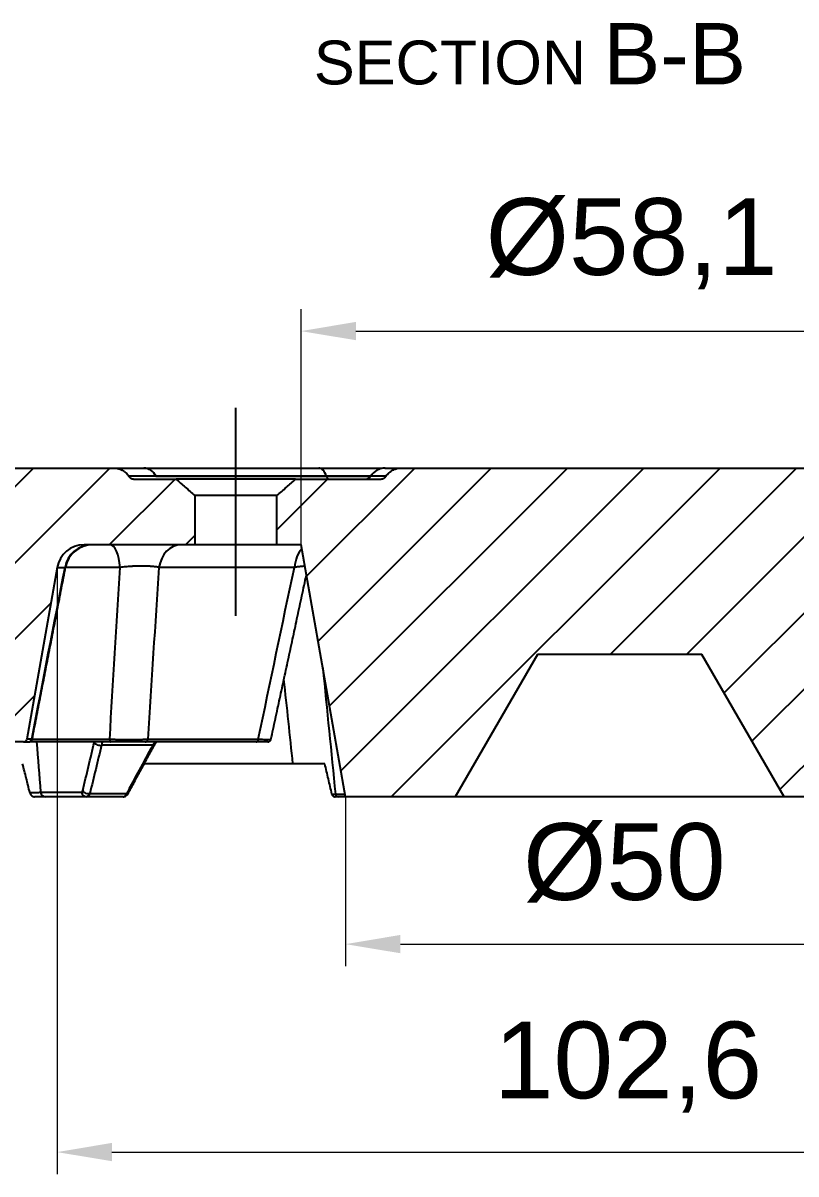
# Model space of a CAD drawing. Header units: millimetres. Extents: x -5 to 579, y 15 to 400.
# Drawn here: x 379.5 to 450, y 295.1 to 400.1 of the extents above; entities that cross this region are included whole.
import ezdxf

# ---------------------------------------------------------------- set-up
doc = ezdxf.new("R2010")
doc.units = ezdxf.units.MM
doc.layers.add('1', color=7, linetype='Continuous', true_color=0xffffff)
doc.styles.add('Arial', font='Arial')
doc.dimstyles.get("Standard").update_dxf_attribs({"dimtxt": 0.18, "dimasz": 0.18, "dimexe": 0.18, "dimexo": 0.0625, "dimgap": 0.09, "dimtad": 0, "dimtih": 1, "dimtoh": 1, "dimdec": 4, "dimzin": 0, "dimdsep": 46, "dimtxsty": 'Standard', "dimcen": 0.09, "dimadec": 0, "dimazin": 0, "dimtfac": 1, "dimtdec": 4, "dimtofl": 0, "dimtmove": 0, "dimatfit": 3, "dimfxl": 1, "dimtolj": 1, "dimtzin": 0, "dimarcsym": 0})

# ---------------------------------------------------------------- blocks, each defined once
blk = doc.blocks.new('_U5')
at = {"layer": '1', "color": 18, "linetype": 'Continuous', "lineweight": 13}
for p, q in [((404.81, 352.52), (404.81, 374.02)), ((462.92, 352.52), (462.92, 374.02)), ((409.81, 372.02), (457.92, 372.02))]:
    blk.add_line(p, q, dxfattribs=at)
at = {"layer": '1', "color": 18}
for points in [[(409.81, 372.86), (409.81, 371.19), (404.81, 372.02)], [(457.92, 371.19), (457.92, 372.86), (462.92, 372.02)]]:
    blk.add_solid(points, dxfattribs=at)
at = {"layer": 'Defpoints', "color": 0}
for p in [(462.92, 372.02), (404.81, 352.52), (462.92, 352.52)]:
    blk.add_point(p, dxfattribs=at)
at = {"layer": '1', "color": 18, "insert": (421.65, 384.15), "char_height": 7, "attachment_point": 1, "style": 'Arial'}
blk.add_mtext('\\A1;%%c58,1', dxfattribs=at)
blk = doc.blocks.new('_U7')
at = {"layer": '1', "color": 18, "linetype": 'Continuous', "lineweight": 13}
for p, q in [((408.87, 329.52), (408.87, 314.07)), ((458.87, 329.52), (458.87, 314.07)), ((413.87, 316.07), (453.87, 316.07))]:
    blk.add_line(p, q, dxfattribs=at)
at = {"layer": '1', "color": 18}
for points in [[(413.87, 316.91), (413.87, 315.24), (408.87, 316.07)], [(453.87, 315.24), (453.87, 316.91), (458.87, 316.07)]]:
    blk.add_solid(points, dxfattribs=at)
at = {"layer": 'Defpoints', "color": 0}
for p in [(408.87, 329.52), (458.87, 329.52), (458.87, 316.07)]:
    blk.add_point(p, dxfattribs=at)
at = {"layer": '1', "color": 18, "insert": (425.06, 327.11), "char_height": 7, "attachment_point": 1, "style": 'Arial'}
blk.add_mtext('\\A1;%%c50', dxfattribs=at)
blk = doc.blocks.new('_U12')
at = {"layer": '1', "color": 18, "linetype": 'Continuous', "lineweight": 13}
for p, q in [((382.56, 350.46), (382.56, 295.09)), ((485.17, 350.46), (485.17, 295.09)), ((387.56, 297.09), (480.17, 297.09))]:
    blk.add_line(p, q, dxfattribs=at)
at = {"layer": '1', "color": 18}
for points in [[(387.56, 297.93), (387.56, 296.26), (382.56, 297.09)], [(480.17, 296.26), (480.17, 297.93), (485.17, 297.09)]]:
    blk.add_solid(points, dxfattribs=at)
at = {"layer": 'Defpoints', "color": 0}
for p in [(382.56, 350.46), (485.17, 350.46), (485.17, 297.09)]:
    blk.add_point(p, dxfattribs=at)
at = {"layer": '1', "color": 18, "insert": (422.4, 309), "char_height": 7, "attachment_point": 1, "style": 'Arial'}
blk.add_mtext('\\A1;102,6', dxfattribs=at)

msp = doc.modelspace()

# ---------------------------------------------------------------- hatches: boundary and pattern name
at = {"layer": '1'}
h = msp.add_hatch(dxfattribs=at)
h.set_pattern_fill('ANSI31', color=256, scale=1.55, style=0)
edge = h.paths.add_edge_path(flags=0)
edge.add_line((534.34, 332.52), (531.17, 350.46))
edge.add_arc((528.71, 350.02), 2.5, 10, 90)
edge.add_line((528.71, 352.52), (500.02, 352.52))
edge.add_arc((500.02, 350.02), 2.5, 90, 170)
edge.add_line((497.56, 350.46), (494.82, 334.94))
edge.add_arc((494.33, 335.02), 0.5, 270, 350, ccw=False)
edge.add_line((494.33, 334.52), (488.24, 334.52))
edge.add_arc((488.24, 334.82), 0.3, 190, 270, ccw=False)
edge.add_line((487.94, 334.77), (485.17, 350.46))
edge.add_arc((482.71, 350.02), 2.5, 10, 90)
edge.add_line((482.71, 352.52), (472.61, 352.52))
edge.add_line((472.61, 352.52), (472.61, 357.02))
edge.add_spline(control_points=[(472.61, 357.02), (472.75, 357.15), (472.9, 357.27), (473.19, 357.51), (473.33, 357.64), (473.76, 358.02), (474.04, 358.27), (474.32, 358.52)], knot_values=[0, 0, 0, 0, 0.25, 0.25, 0.5, 0.5, 1, 1, 1, 1], degree=3, periodic=0)
edge.add_line((474.32, 358.52), (478.17, 358.52))
edge.add_spline(control_points=[(478.17, 358.52), (478.21, 358.52), (478.26, 358.53), (478.31, 358.54), (478.33, 358.55), (478.35, 358.55), (478.36, 358.56), (478.39, 358.57), (478.43, 358.59), (478.47, 358.61), (478.51, 358.64), (478.53, 358.65), (478.58, 358.7), (478.61, 358.73), (478.63, 358.77)], knot_values=[0, 0, 0, 0, 0.25, 0.25, 0.3125, 0.3125, 0.375, 0.375, 0.5, 0.625, 0.625, 0.75, 0.75, 1, 1, 1, 1], degree=3, periodic=0)
edge.add_spline(control_points=[(478.63, 358.77), (478.67, 358.83), (478.71, 358.89), (478.79, 358.99), (478.84, 359.04), (478.91, 359.11), (478.94, 359.14), (478.99, 359.18), (479.02, 359.2), (479.1, 359.26), (479.22, 359.33), (479.34, 359.39), (479.44, 359.43), (479.47, 359.44), (479.54, 359.46), (479.57, 359.47), (479.67, 359.49), (479.74, 359.5), (479.87, 359.52), (479.94, 359.52), (480.01, 359.52)], knot_values=[0, 0, 0, 0, 0.125, 0.125, 0.25, 0.25, 0.3125, 0.3125, 0.375, 0.375, 0.5, 0.625, 0.625, 0.6875, 0.6875, 0.75, 0.75, 0.875, 0.875, 1, 1, 1, 1], degree=3, periodic=0)
edge.add_line((480.01, 359.52), (513, 359.52))
edge.add_arc((513, 358.02), 1.5, 30, 90, ccw=False)
edge.add_arc((514.73, 359.02), 0.5, 210, 270)
edge.add_line((514.73, 358.52), (528, 358.52))
edge.add_arc((528, 359.02), 0.5, 270, 330)
edge.add_arc((529.73, 358.02), 1.5, 90, 150, ccw=False)
edge.add_line((529.73, 359.52), (546.37, 359.52))
edge.add_line((546.37, 359.52), (546.37, 353.08))
edge.add_line((546.37, 353.08), (543.88, 332.52))
edge.add_line((543.88, 332.52), (534.34, 332.52))
edge = h.paths.add_edge_path(flags=0)
edge.add_arc((339.73, 359.02), 0.5, 210, 270)
edge.add_line((339.73, 358.52), (353, 358.52))
edge.add_arc((353, 359.02), 0.5, 270, 330)
edge.add_arc((354.73, 358.02), 1.5, 90, 150, ccw=False)
edge.add_line((354.73, 359.52), (387.72, 359.52))
edge.add_spline(control_points=[(387.72, 359.52), (387.79, 359.52), (387.86, 359.52), (387.99, 359.5), (388.06, 359.49), (388.16, 359.47), (388.21, 359.45), (388.26, 359.44), (388.29, 359.43), (388.31, 359.42), (388.39, 359.39), (388.51, 359.33), (388.63, 359.26), (388.7, 359.21), (388.71, 359.2), (388.74, 359.18), (388.75, 359.17), (388.79, 359.14), (388.82, 359.11), (388.89, 359.04), (388.94, 358.99), (389.03, 358.89), (389.07, 358.83), (389.1, 358.77)], knot_values=[0, 0, 0, 0, 0.125, 0.125, 0.25, 0.25, 0.3125, 0.34375, 0.34375, 0.375, 0.375, 0.5, 0.625, 0.625, 0.65625, 0.65625, 0.6875, 0.6875, 0.75, 0.75, 0.875, 0.875, 1, 1, 1, 1], degree=3, periodic=0)
edge.add_spline(control_points=[(389.1, 358.77), (389.13, 358.73), (389.16, 358.7), (389.21, 358.65), (389.22, 358.64), (389.26, 358.61), (389.3, 358.59), (389.34, 358.57), (389.38, 358.55), (389.41, 358.55), (389.47, 358.53), (389.52, 358.52), (389.56, 358.52)], knot_values=[0, 0, 0, 0, 0.25, 0.25, 0.375, 0.375, 0.5, 0.625, 0.625, 0.75, 0.75, 1, 1, 1, 1], degree=3, periodic=0)
edge.add_line((389.56, 358.52), (393.41, 358.52))
edge.add_spline(control_points=[(393.41, 358.52), (393.69, 358.27), (393.97, 358.02), (394.4, 357.64), (394.55, 357.52), (394.83, 357.27), (394.98, 357.15), (395.12, 357.02)], knot_values=[0, 0, 0, 0, 0.5, 0.5, 0.75, 0.75, 1, 1, 1, 1], degree=3, periodic=0)
edge.add_line((395.12, 357.02), (395.12, 352.52))
edge.add_line((395.12, 352.52), (385.02, 352.52))
edge.add_arc((385.02, 350.02), 2.5, 90, 170)
edge.add_line((382.56, 350.46), (379.79, 334.77))
edge.add_arc((379.5, 334.82), 0.3, 270, 350, ccw=False)
edge.add_line((379.5, 334.52), (373.4, 334.52))
edge.add_arc((373.4, 335.02), 0.5, 190, 270, ccw=False)
edge.add_line((372.91, 334.94), (370.17, 350.46))
edge.add_arc((367.71, 350.02), 2.5, 10, 90)
edge.add_line((367.71, 352.52), (339.02, 352.52))
edge.add_arc((339.02, 350.02), 2.5, 90, 170)
edge.add_line((336.56, 350.46), (333.4, 332.52))
edge.add_line((333.4, 332.52), (323.85, 332.52))
edge.add_line((323.85, 332.52), (321.37, 353.08))
edge.add_line((321.37, 353.08), (321.37, 359.52))
edge.add_line((321.37, 359.52), (338, 359.52))
edge.add_arc((338, 358.02), 1.5, 30, 90, ccw=False)
edge = h.paths.add_edge_path(flags=0)
edge.add_line((404.32, 358.52), (412.1, 358.52))
edge.add_spline(control_points=[(412.1, 358.52), (412.15, 358.52), (412.19, 358.53), (412.25, 358.54), (412.26, 358.55), (412.28, 358.55), (412.29, 358.56), (412.33, 358.57), (412.37, 358.59), (412.41, 358.61), (412.44, 358.64), (412.46, 358.65), (412.51, 358.7), (412.54, 358.73), (412.56, 358.77)], knot_values=[0, 0, 0, 0, 0.25, 0.25, 0.3125, 0.3125, 0.375, 0.375, 0.5, 0.625, 0.625, 0.75, 0.75, 1, 1, 1, 1], degree=3, periodic=0)
edge.add_spline(control_points=[(412.56, 358.77), (412.6, 358.83), (412.64, 358.89), (412.73, 358.99), (412.77, 359.04), (412.84, 359.1), (412.85, 359.11), (412.88, 359.14), (412.89, 359.15), (412.93, 359.18), (412.96, 359.2), (413.04, 359.26), (413.1, 359.3), (413.22, 359.36), (413.28, 359.39), (413.38, 359.43), (413.41, 359.44), (413.48, 359.46), (413.51, 359.47), (413.61, 359.49), (413.75, 359.52), (413.88, 359.52), (413.95, 359.52)], knot_values=[0, 0, 0, 0, 0.125, 0.125, 0.25, 0.25, 0.28125, 0.28125, 0.3125, 0.3125, 0.375, 0.375, 0.5, 0.5, 0.625, 0.625, 0.6875, 0.6875, 0.75, 0.75, 0.875, 1, 1, 1, 1], degree=3, periodic=0)
edge.add_line((413.95, 359.52), (453.78, 359.52))
edge.add_spline(control_points=[(453.78, 359.52), (453.85, 359.52), (453.99, 359.52), (454.12, 359.49), (454.22, 359.47), (454.27, 359.45), (454.32, 359.44), (454.35, 359.43), (454.37, 359.42), (454.45, 359.39), (454.57, 359.33), (454.69, 359.26), (454.77, 359.2), (454.8, 359.18), (454.86, 359.14), (454.88, 359.11), (454.96, 359.04), (455, 358.99), (455.09, 358.89), (455.13, 358.83), (455.17, 358.77)], knot_values=[0, 0, 0, 0, 0.125, 0.25, 0.25, 0.3125, 0.34375, 0.34375, 0.375, 0.375, 0.5, 0.625, 0.625, 0.6875, 0.6875, 0.75, 0.75, 0.875, 0.875, 1, 1, 1, 1], degree=3, periodic=0)
edge.add_spline(control_points=[(455.17, 358.77), (455.19, 358.73), (455.22, 358.7), (455.27, 358.65), (455.29, 358.64), (455.33, 358.61), (455.37, 358.59), (455.41, 358.57), (455.44, 358.56), (455.45, 358.55), (455.47, 358.55), (455.48, 358.54), (455.54, 358.53), (455.58, 358.52), (455.63, 358.52)], knot_values=[0, 0, 0, 0, 0.25, 0.25, 0.375, 0.375, 0.5, 0.625, 0.625, 0.6875, 0.6875, 0.75, 0.75, 1, 1, 1, 1], degree=3, periodic=0)
edge.add_line((455.63, 358.52), (463.41, 358.52))
edge.add_spline(control_points=[(463.41, 358.52), (463.69, 358.27), (463.97, 358.02), (464.4, 357.64), (464.55, 357.52), (464.83, 357.27), (464.98, 357.15), (465.12, 357.02)], knot_values=[0, 0, 0, 0, 0.5, 0.5, 0.75, 0.75, 1, 1, 1, 1], degree=3, periodic=0)
edge.add_line((465.12, 357.02), (465.12, 352.52))
edge.add_line((465.12, 352.52), (462.92, 352.52))
edge.add_line((462.92, 352.52), (458.87, 329.52))
edge.add_line((458.87, 329.52), (448.87, 329.52))
edge.add_line((448.87, 329.52), (441.36, 342.52))
edge.add_line((441.36, 342.52), (426.37, 342.52))
edge.add_line((426.37, 342.52), (418.87, 329.52))
edge.add_line((418.87, 329.52), (408.87, 329.52))
edge.add_line((408.87, 329.52), (404.81, 352.52))
edge.add_line((404.81, 352.52), (402.61, 352.52))
edge.add_line((402.61, 352.52), (402.61, 357.02))
edge.add_spline(control_points=[(402.61, 357.02), (402.75, 357.15), (402.9, 357.27), (403.19, 357.51), (403.33, 357.64), (403.76, 358.02), (404.04, 358.27), (404.32, 358.52)], knot_values=[0, 0, 0, 0, 0.25, 0.25, 0.5, 0.5, 1, 1, 1, 1], degree=3, periodic=0)

# ---------------------------------------------------------------- linework, layer by layer
for p, q in [((398.87, 346.02), (398.87, 365.02)), ((354.73, 359.52), (387.72, 359.52)), ((413.95, 359.52), (453.78, 359.52)), ((389.1, 358.77), (389.1, 358.77)), ((389.56, 358.52), (393.41, 358.52)), ((404.32, 358.52), (393.41, 358.52)), ((404.32, 358.52), (412.1, 358.52)), ((395.12, 357.02), (395.12, 352.52)), ((402.61, 357.02), (395.12, 357.02)), ((402.61, 352.52), (402.61, 357.02)), ((395.12, 352.52), (385.02, 352.52)), ((398.87, 352.52), (395.12, 352.52)), ((402.61, 352.52), (398.87, 352.52)), ((404.81, 352.52), (402.61, 352.52)), ((408.87, 329.52), (404.81, 352.52)), ((382.56, 350.46), (379.79, 334.77)), ((382.56, 350.46), (383.29, 350.46)), ((388.31, 350.46), (383.34, 350.46)), ((404.2, 350.46), (391.85, 350.46)), ((426.37, 342.52), (418.87, 329.52)), ((441.36, 342.52), (426.37, 342.52)), ((448.87, 329.52), (441.36, 342.52)), ((379.5, 334.52), (373.4, 334.52)), ((379.5, 334.52), (379.95, 334.52)), ((380.25, 334.77), (379.79, 334.77)), ((387.47, 334.52), (380.08, 334.52)), ((380.29, 334.77), (387.36, 334.77)), ((391.31, 334.23), (386.62, 334.23)), ((400.73, 334.52), (390.6, 334.52)), ((390.83, 334.77), (400.91, 334.77)), ((391.46, 334.29), (391.46, 334.3)), ((404.07, 332.52), (390.46, 332.52)), ((381.05, 329.94), (384.78, 329.94)), ((385.24, 329.52), (381.51, 329.52)), ((388.58, 329.52), (385.24, 329.52)), ((385.55, 329.82), (388.92, 329.82)), ((407.95, 329.77), (408.82, 329.77)), ((408.87, 329.52), (408.22, 329.52)), ((418.87, 329.52), (408.87, 329.52)), ((433.87, 329.52), (418.87, 329.52)), ((448.87, 329.52), (433.87, 329.52)), ((458.87, 329.52), (448.87, 329.52))]:
    msp.add_line(p, q, dxfattribs=at)
for centre, radius, start, end in [((385.02, 350.02), 2.5, 90, 170), ((379.5, 334.82), 0.3, 270, 350)]:
    msp.add_arc(centre, radius, start, end, dxfattribs=at)
for centre, major_axis, ratio, start_param, end_param in [((390.48, 358.02), (0, 1.5), 0.848033, 5.235988, 6.283185), ((406.42, 358.02), (0, 1.5), 0.544128, 5.235988, 6.283185), ((406.42, 358.02), (0, 1.5), 0.544201, 5.235988, 6.283185), ((412.47, 358.02), (0, -1.5), 0.999287, 3.141593, 4.18879), ((407.37, 359.02), (0, -0.5), 0.544128, 5.235988, 6.283185), ((407.37, 359.02), (0, -0.5), 0.544201, 5.235988, 6.283185), ((410.72, 359.02), (0, -0.5), 0.999995, 0.012502, 1.061519), ((385.71, 350.02), (0, 2.5), 0.985759, 0, 1.396263), ((385.79, 350.02), (0, 2.5), 1, 0.00022, 1.381021), ((387.37, 350.02), (0, 2.5), 0.380387, 4.886922, 6.283185), ((393.87, 350.02), (0, 2.5), 0.81881, 0, 1.396263), ((405.63, 350.02), (0, 2.5), 0.578126, 0.546942, 1.396263), ((379.95, 334.82), (0, -0.3), 0.991564, 0, 1.396263), ((379.98, 334.82), (0, 0.3), 1, 3.140776, 4.494592), ((386.41, 334.58), (0.486, -0.117), 0.714597, 3.706704, 5.30617), ((387.47, 334.82), (0, 0.3), 0.380387, 1.745329, 3.141593), ((390.6, 334.82), (0, 0.3), 0.795814, 3.141593, 4.537856), ((391.2, 334.44), (0.264, -0.143), 0.594554, 5.429786, 6.240529), ((400.73, 334.82), (0, 0.3), 0.609487, 3.141593, 4.537856), ((401.77, 334.82), (0, -0.3), 1, 6.282559, 7.618555), ((381.51, 330.02), (0, -0.5), 0.924827, 4.886922, 6.283185), ((385.24, 330.02), (0, -0.5), 0.924827, 4.886922, 6.283185), ((385.35, 330.17), (0.486, -0.116), 0.712318, 3.704608, 5.290206), ((388.81, 330.03), (0.264, -0.143), 0.594537, 5.430875, 6.28319), ((408.22, 329.82), (0, 0.3), 0.922926, 1.745329, 3.141593)]:
    msp.add_ellipse(centre, major_axis=major_axis, ratio=ratio, start_param=start_param, end_param=end_param, dxfattribs=at)
for points, knots in [([(387.72, 359.52), (387.79, 359.52), (387.86, 359.52), (387.99, 359.5), (388.06, 359.49), (388.16, 359.47), (388.21, 359.45), (388.26, 359.44), (388.29, 359.43), (388.31, 359.42), (388.39, 359.39), (388.51, 359.33), (388.63, 359.26), (388.7, 359.21), (388.71, 359.2), (388.74, 359.18), (388.75, 359.17), (388.79, 359.14), (388.82, 359.11), (388.89, 359.04), (388.94, 358.99), (389.03, 358.89), (389.07, 358.83), (389.1, 358.77)], [0, 0, 0, 0, 0.125, 0.125, 0.25, 0.25, 0.3125, 0.34375, 0.34375, 0.375, 0.375, 0.5, 0.625, 0.625, 0.65625, 0.65625, 0.6875, 0.6875, 0.75, 0.75, 0.875, 0.875, 1, 1, 1, 1]), ([(387.83, 359.52), (388, 359.52), (388.18, 359.52), (388.45, 359.52), (388.53, 359.52), (388.69, 359.52), (388.93, 359.52), (389.18, 359.52), (389.71, 359.52), (390.08, 359.52), (390.48, 359.52)], [0, 0, 0, 0, 0.244552, 0.244552, 0.338983, 0.338983, 0.433414, 0.622276, 0.622276, 1, 1, 1, 1]), ([(390.48, 359.52), (390.97, 359.52), (391.49, 359.52), (392.59, 359.52), (393.17, 359.52), (393.92, 359.52), (394.07, 359.52), (394.3, 359.52), (394.38, 359.52), (394.54, 359.52), (394.93, 359.52), (395.33, 359.52), (396.29, 359.52), (396.96, 359.52), (398.31, 359.52), (399.01, 359.52), (400.42, 359.52), (401.14, 359.52), (402.61, 359.52), (403.36, 359.52), (404.88, 359.52), (405.64, 359.52), (406.42, 359.52)], [0, 0, 0, 0, 0.125, 0.125, 0.25, 0.25, 0.28125, 0.28125, 0.296875, 0.296875, 0.3125, 0.375, 0.375, 0.5, 0.5, 0.625, 0.625, 0.75, 0.75, 0.875, 0.875, 1, 1, 1, 1]), ([(406.42, 359.52), (407.11, 359.52), (407.81, 359.52), (408.87, 359.52), (409.22, 359.52), (409.93, 359.52), (410.29, 359.52), (411.16, 359.52), (411.68, 359.52), (412.2, 359.52)], [0, 0, 0, 0, 0.367242, 0.367242, 0.550863, 0.550863, 0.734484, 0.734484, 1, 1, 1, 1]), ([(412.47, 359.52), (412.46, 359.52), (412.45, 359.52), (412.46, 359.52), (412.46, 359.52), (412.47, 359.52), (412.5, 359.52), (412.54, 359.52), (412.67, 359.52), (412.75, 359.52), (412.95, 359.52), (413.07, 359.52), (413.35, 359.52), (413.5, 359.52), (413.72, 359.52), (413.76, 359.52), (413.85, 359.52), (413.9, 359.52), (413.95, 359.52), (413.95, 359.52), (413.95, 359.52)], [0, 0, 0, 0, 0.090748, 0.136122, 0.136122, 0.181496, 0.181496, 0.362993, 0.362993, 0.544489, 0.544489, 0.725986, 0.725986, 0.907482, 0.907482, 0.952856, 0.952856, 0.99823, 0.99823, 1, 1, 1, 1]), ([(412.56, 358.77), (412.6, 358.83), (412.64, 358.89), (412.73, 358.99), (412.77, 359.04), (412.84, 359.1), (412.85, 359.11), (412.88, 359.14), (412.89, 359.15), (412.93, 359.18), (412.96, 359.2), (413.04, 359.26), (413.1, 359.3), (413.22, 359.36), (413.28, 359.39), (413.38, 359.43), (413.41, 359.44), (413.48, 359.46), (413.51, 359.47), (413.61, 359.49), (413.75, 359.52), (413.88, 359.52), (413.95, 359.52)], [0, 0, 0, 0, 0.125, 0.125, 0.25, 0.25, 0.28125, 0.28125, 0.3125, 0.3125, 0.375, 0.375, 0.5, 0.5, 0.625, 0.625, 0.6875, 0.6875, 0.75, 0.75, 0.875, 1, 1, 1, 1]), ([(391.58, 358.77), (391.2, 358.77), (390.84, 358.77), (390.34, 358.77), (390.18, 358.77), (389.95, 358.77), (389.87, 358.77), (389.72, 358.77), (389.65, 358.77), (389.4, 358.77), (389.23, 358.77), (389.08, 358.77)], [0, 0, 0, 0, 0.38305, 0.38305, 0.574575, 0.574575, 0.670338, 0.670338, 0.7661, 0.7661, 1, 1, 1, 1]), ([(389.1, 358.77), (389.13, 358.73), (389.16, 358.7), (389.21, 358.65), (389.22, 358.64), (389.26, 358.61), (389.3, 358.59), (389.34, 358.57), (389.38, 358.55), (389.41, 358.55), (389.47, 358.53), (389.52, 358.52), (389.56, 358.52)], [0, 0, 0, 0, 0.25, 0.25, 0.375, 0.375, 0.5, 0.625, 0.625, 0.75, 0.75, 1, 1, 1, 1]), ([(407.13, 358.77), (406.37, 358.77), (405.62, 358.77), (404.14, 358.77), (403.42, 358.77), (401.99, 358.77), (401.28, 358.77), (399.9, 358.77), (399.22, 358.77), (397.9, 358.77), (397.25, 358.77), (396.31, 358.77), (396, 358.77), (395.54, 358.77), (395.39, 358.77), (395.09, 358.77), (394.94, 358.77), (394.2, 358.77), (393.64, 358.77), (392.56, 358.77), (392.06, 358.77), (391.58, 358.77)], [0, 0, 0, 0, 0.125, 0.125, 0.25, 0.25, 0.375, 0.375, 0.5, 0.5, 0.625, 0.625, 0.6875, 0.6875, 0.71875, 0.71875, 0.75, 0.75, 0.875, 0.875, 1, 1, 1, 1]), ([(391.58, 358.77), (392.06, 358.77), (392.56, 358.77), (393.63, 358.77), (394.19, 358.77), (395.07, 358.77), (395.37, 358.77), (395.75, 358.77), (395.82, 358.77), (395.98, 358.77), (396.06, 358.77), (396.29, 358.77), (396.44, 358.77), (397.23, 358.77), (397.88, 358.77), (399.21, 358.77), (399.88, 358.77), (401.27, 358.77), (401.97, 358.77), (403.05, 358.77), (403.41, 358.77), (403.96, 358.77), (404.14, 358.77), (404.51, 358.77), (404.69, 358.77), (405.62, 358.77), (406.37, 358.77), (407.13, 358.77)], [0, 0, 0, 0, 0.125, 0.125, 0.25, 0.25, 0.3125, 0.3125, 0.328125, 0.328125, 0.34375, 0.34375, 0.375, 0.375, 0.5, 0.5, 0.625, 0.625, 0.75, 0.75, 0.8125, 0.8125, 0.84375, 0.84375, 0.875, 0.875, 1, 1, 1, 1]), ([(393.41, 358.52), (393.69, 358.27), (393.97, 358.02), (394.4, 357.64), (394.55, 357.52), (394.83, 357.27), (394.98, 357.15), (395.12, 357.02)], [0, 0, 0, 0, 0.5, 0.5, 0.75, 0.75, 1, 1, 1, 1]), ([(402.61, 357.02), (402.75, 357.15), (402.9, 357.27), (403.19, 357.51), (403.33, 357.64), (403.76, 358.02), (404.04, 358.27), (404.32, 358.52)], [0, 0, 0, 0, 0.25, 0.25, 0.5, 0.5, 1, 1, 1, 1]), ([(411.13, 358.77), (410.79, 358.77), (410.46, 358.77), (409.79, 358.77), (409.45, 358.77), (408.45, 358.77), (407.79, 358.77), (407.13, 358.77)], [0, 0, 0, 0, 0.248591, 0.248591, 0.499061, 0.499061, 1, 1, 1, 1]), ([(407.13, 358.77), (407.79, 358.77), (408.45, 358.77), (409.78, 358.77), (410.44, 358.77), (411.12, 358.77)], [0, 0, 0, 0, 0.501945, 0.501945, 1, 1, 1, 1]), ([(412.56, 358.77), (412.52, 358.77), (412.29, 358.77), (412.09, 358.77), (411.8, 358.77), (411.68, 358.77), (411.46, 358.77), (411.38, 358.77), (411.24, 358.77), (411.2, 358.77), (411.17, 358.77), (411.16, 358.77), (411.16, 358.77), (411.16, 358.77), (411.16, 358.77), (411.16, 358.77)], [0, 0, 0, 0, 0.047448, 0.255666, 0.255666, 0.463884, 0.463884, 0.672102, 0.672102, 0.88032, 0.88032, 0.932374, 0.932374, 0.984429, 1, 1, 1, 1]), ([(412.1, 358.52), (412.15, 358.52), (412.19, 358.53), (412.25, 358.54), (412.26, 358.55), (412.28, 358.55), (412.29, 358.56), (412.33, 358.57), (412.37, 358.59), (412.41, 358.61), (412.44, 358.64), (412.46, 358.65), (412.51, 358.7), (412.54, 358.73), (412.56, 358.77)], [0, 0, 0, 0, 0.25, 0.25, 0.3125, 0.3125, 0.375, 0.375, 0.5, 0.625, 0.625, 0.75, 0.75, 1, 1, 1, 1]), ([(383.34, 350.51), (383.34, 350.51), (383.34, 350.51), (383.34, 350.49), (383.32, 350.48), (383.29, 350.46)], [0, 0, 0, 0, 0.014423, 0.014423, 1, 1, 1, 1]), ([(391.85, 350.46), (391.76, 350.48), (391.66, 350.49), (391.43, 350.52), (391.3, 350.53), (391.13, 350.55), (391.1, 350.55), (391.03, 350.55), (390.99, 350.56), (390.89, 350.56), (390.81, 350.56), (390.59, 350.57), (390.44, 350.57), (390.23, 350.57), (390.19, 350.57), (390.11, 350.57), (390.07, 350.57), (389.95, 350.57), (389.78, 350.57), (389.61, 350.56), (389.49, 350.56), (389.45, 350.55), (389.36, 350.55), (389.32, 350.55), (389.11, 350.53), (388.95, 350.52), (388.62, 350.49), (388.47, 350.48), (388.31, 350.46)], [0, 0, 0, 0, 0.125, 0.125, 0.25, 0.25, 0.28125, 0.28125, 0.3125, 0.3125, 0.375, 0.375, 0.5, 0.5, 0.53125, 0.53125, 0.5625, 0.5625, 0.625, 0.6875, 0.6875, 0.71875, 0.71875, 0.75, 0.75, 0.875, 0.875, 1, 1, 1, 1]), ([(405.2, 350.57), (405.19, 350.57), (405.15, 350.57), (405.11, 350.56), (405.04, 350.56), (405.02, 350.55), (404.97, 350.55), (404.95, 350.55), (404.82, 350.53), (404.71, 350.52), (404.47, 350.49), (404.34, 350.48), (404.2, 350.46)], [0, 0, 0, 0, 0.019408, 0.18284, 0.18284, 0.264556, 0.264556, 0.346272, 0.346272, 0.673136, 0.673136, 1, 1, 1, 1]), ([(386.76, 334.52), (386.76, 334.52), (386.75, 334.52), (386.74, 334.52), (386.74, 334.52), (386.72, 334.52), (386.72, 334.51), (386.69, 334.49), (386.68, 334.47), (386.66, 334.44), (386.66, 334.43), (386.65, 334.42), (386.65, 334.4), (386.64, 334.37), (386.63, 334.32), (386.62, 334.28), (386.62, 334.23)], [0, 0, 0, 0, 0.0625, 0.0625, 0.125, 0.125, 0.25, 0.25, 0.5, 0.5, 0.5625, 0.5625, 0.625, 0.75, 0.75, 1, 1, 1, 1]), ([(387.36, 334.77), (387.51, 334.77), (387.66, 334.77), (387.97, 334.76), (388.13, 334.76), (388.32, 334.76), (388.34, 334.76), (388.38, 334.76), (388.44, 334.76), (388.5, 334.76), (388.62, 334.76), (388.7, 334.76), (388.94, 334.76), (389.1, 334.76), (389.29, 334.76), (389.33, 334.76), (389.41, 334.76), (389.45, 334.76), (389.56, 334.76), (389.63, 334.76), (389.85, 334.76), (389.99, 334.76), (390.16, 334.76), (390.19, 334.76), (390.26, 334.76), (390.36, 334.76), (390.45, 334.77), (390.54, 334.77), (390.57, 334.77), (390.62, 334.77), (390.65, 334.77), (390.73, 334.77), (390.78, 334.77), (390.83, 334.77)], [0, 0, 0, 0, 0.125, 0.125, 0.25, 0.25, 0.265625, 0.265625, 0.28125, 0.3125, 0.3125, 0.375, 0.375, 0.5, 0.5, 0.53125, 0.53125, 0.5625, 0.5625, 0.625, 0.625, 0.75, 0.75, 0.78125, 0.78125, 0.8125, 0.875, 0.875, 0.90625, 0.90625, 0.9375, 0.9375, 1, 1, 1, 1]), ([(390.6, 334.52), (390.51, 334.52), (390.41, 334.52), (390.25, 334.52), (390.2, 334.52), (390.11, 334.52), (390.09, 334.52), (390.03, 334.52), (390, 334.52), (389.85, 334.52), (389.72, 334.52), (389.52, 334.52), (389.45, 334.52), (389.35, 334.52), (389.32, 334.52), (389.25, 334.52), (389.21, 334.52), (389.04, 334.52), (388.89, 334.52), (388.68, 334.52), (388.61, 334.52), (388.5, 334.52), (388.46, 334.52), (388.39, 334.52), (388.35, 334.52), (388.17, 334.52), (388.03, 334.52), (387.74, 334.52), (387.61, 334.52), (387.47, 334.52)], [0, 0, 0, 0, 0.125, 0.125, 0.1875, 0.1875, 0.21875, 0.21875, 0.25, 0.25, 0.375, 0.375, 0.4375, 0.4375, 0.46875, 0.46875, 0.5, 0.5, 0.625, 0.625, 0.6875, 0.6875, 0.71875, 0.71875, 0.75, 0.75, 0.875, 0.875, 1, 1, 1, 1]), ([(388.92, 329.82), (388.99, 329.96), (389.07, 330.1), (389.45, 330.81), (389.76, 331.37), (390.48, 332.7), (390.89, 333.47), (391.31, 334.23)], [0, 0, 0, 0, 0.096092, 0.096092, 0.480459, 0.480459, 1, 1, 1, 1]), ([(391.31, 334.23), (391.32, 334.25), (391.33, 334.28), (391.35, 334.31), (391.36, 334.32), (391.37, 334.34), (391.38, 334.35), (391.41, 334.39), (391.44, 334.42), (391.47, 334.46), (391.48, 334.46), (391.49, 334.47), (391.5, 334.48), (391.52, 334.49), (391.53, 334.5), (391.57, 334.52), (391.59, 334.52), (391.61, 334.52)], [0, 0, 0, 0, 0.125, 0.125, 0.1875, 0.1875, 0.25, 0.25, 0.5, 0.5, 0.5625, 0.5625, 0.625, 0.625, 0.75, 0.75, 1, 1, 1, 1]), ([(391.46, 334.29), (391.49, 334.34), (391.54, 334.44), (391.62, 334.52), (391.64, 334.52), (391.64, 334.53)], [0, 0, 0, 0, 0.266488, 0.667174, 1, 1, 1, 1]), ([(401.77, 334.52), (401.77, 334.52), (401.76, 334.52), (401.75, 334.52), (401.74, 334.52), (401.72, 334.52), (401.71, 334.52), (401.7, 334.52), (401.69, 334.52), (401.64, 334.52), (401.59, 334.52), (401.5, 334.52), (401.47, 334.52), (401.42, 334.52), (401.4, 334.52), (401.36, 334.52), (401.34, 334.52), (401.24, 334.52), (401.15, 334.52), (400.95, 334.52), (400.84, 334.52), (400.73, 334.52)], [0, 0, 0, 0, 0.100849, 0.100849, 0.190764, 0.190764, 0.235722, 0.235722, 0.28068, 0.28068, 0.46051, 0.46051, 0.550425, 0.550425, 0.595382, 0.595382, 0.64034, 0.64034, 0.82017, 0.82017, 1, 1, 1, 1]), ([(400.91, 334.77), (401.04, 334.77), (401.16, 334.77), (401.37, 334.76), (401.47, 334.76), (401.58, 334.76), (401.59, 334.76), (401.61, 334.76), (401.64, 334.76), (401.67, 334.76), (401.73, 334.76), (401.77, 334.76), (401.87, 334.76), (401.92, 334.76), (401.97, 334.76), (401.98, 334.76), (402, 334.76), (402.01, 334.76), (402.03, 334.76), (402.04, 334.76), (402.06, 334.76), (402.06, 334.76), (402.06, 334.76)], [0, 0, 0, 0, 0.179887, 0.179887, 0.359774, 0.359774, 0.38226, 0.38226, 0.404746, 0.449718, 0.449718, 0.539661, 0.539661, 0.719548, 0.719548, 0.76452, 0.76452, 0.809492, 0.809492, 0.899435, 0.899435, 1, 1, 1, 1]), ([(380.07, 329.9), (379.97, 330.34), (379.86, 330.78), (379.64, 331.65), (379.53, 332.09), (379.41, 332.52)], [0, 0, 0, 0, 0.5, 0.5, 1, 1, 1, 1]), ([(406.98, 332.52), (406.88, 332.52), (406.78, 332.52), (406.63, 332.52), (406.57, 332.52), (406.49, 332.52), (406.46, 332.52), (406.41, 332.52), (406.38, 332.52), (406.23, 332.52), (406.11, 332.52), (405.87, 332.52), (405.75, 332.52), (405.56, 332.52), (405.49, 332.52), (405.36, 332.52), (405.3, 332.52), (405.1, 332.52), (404.84, 332.52), (404.58, 332.52), (404.39, 332.52), (404.32, 332.52), (404.2, 332.52), (404.13, 332.52), (404.07, 332.52)], [0, 0, 0, 0, 0.125, 0.125, 0.1875, 0.1875, 0.21875, 0.21875, 0.25, 0.25, 0.375, 0.375, 0.5, 0.5, 0.5625, 0.5625, 0.625, 0.625, 0.75, 0.875, 0.875, 0.9375, 0.9375, 1, 1, 1, 1]), ([(407.62, 329.76), (407.52, 330.23), (407.42, 330.69), (407.2, 331.61), (407.09, 332.07), (406.98, 332.52)], [0, 0, 0, 0, 0.5, 0.5, 1, 1, 1, 1]), ([(380.07, 329.9), (380.18, 329.9), (380.28, 329.9), (380.43, 329.91), (380.47, 329.91), (380.57, 329.91), (380.61, 329.91), (380.73, 329.92), (380.81, 329.92), (380.94, 329.93), (381, 329.93), (381.05, 329.94)], [0, 0, 0, 0, 0.25, 0.25, 0.375, 0.375, 0.5, 0.5, 0.75, 0.75, 1, 1, 1, 1]), ([(380.07, 329.9), (380.08, 329.87), (380.09, 329.84), (380.11, 329.79), (380.12, 329.77), (380.15, 329.72), (380.16, 329.7), (380.19, 329.67), (380.2, 329.66), (380.22, 329.64), (380.22, 329.63), (380.25, 329.61), (380.27, 329.59), (380.32, 329.57), (380.34, 329.56), (380.38, 329.54), (380.43, 329.53), (380.48, 329.52), (380.5, 329.52)], [0, 0, 0, 0, 0.125, 0.125, 0.25, 0.25, 0.375, 0.375, 0.4375, 0.4375, 0.5, 0.5, 0.625, 0.625, 0.75, 0.75, 0.875, 1, 1, 1, 1]), ([(384.78, 329.94), (384.79, 329.94), (384.8, 329.94), (384.81, 329.94), (384.82, 329.94), (384.83, 329.95), (384.84, 329.96), (384.86, 329.98), (384.86, 329.99), (384.87, 330), (384.88, 330.01), (384.89, 330.04), (384.89, 330.06), (384.9, 330.08)], [0, 0, 0, 0, 0.125, 0.125, 0.25, 0.25, 0.5, 0.5, 0.625, 0.625, 0.75, 0.75, 1, 1, 1, 1]), ([(388.59, 329.53), (388.61, 329.53), (388.69, 329.53), (388.82, 329.59), (388.95, 329.7), (389.03, 329.82), (389.07, 329.89)], [0, 0, 0, 0, 0.104337, 0.356004, 0.640428, 1, 1, 1, 1]), ([(381.51, 329.52), (381.45, 329.52), (381.33, 329.52), (381.17, 329.52), (381.05, 329.52), (381, 329.52), (380.91, 329.52), (380.86, 329.52), (380.72, 329.52), (380.61, 329.52), (380.5, 329.52)], [0, 0, 0, 0, 0.25, 0.5, 0.5, 0.625, 0.625, 0.75, 0.75, 1, 1, 1, 1]), ([(385.55, 329.82), (385.53, 329.77), (385.51, 329.73), (385.48, 329.67), (385.47, 329.66), (385.44, 329.63), (385.43, 329.61), (385.39, 329.58), (385.36, 329.56), (385.32, 329.54), (385.3, 329.53), (385.28, 329.53), (385.27, 329.53), (385.26, 329.52), (385.25, 329.52), (385.24, 329.52)], [0, 0, 0, 0, 0.25, 0.25, 0.375, 0.375, 0.5, 0.5, 0.75, 0.75, 0.875, 0.875, 0.9375, 0.9375, 1, 1, 1, 1]), ([(388.58, 329.52), (388.61, 329.52), (388.64, 329.53), (388.68, 329.55), (388.7, 329.56), (388.72, 329.57), (388.72, 329.58), (388.74, 329.59), (388.75, 329.59), (388.78, 329.62), (388.81, 329.66), (388.84, 329.7), (388.85, 329.71), (388.86, 329.73), (388.87, 329.74), (388.89, 329.77), (388.9, 329.79), (388.92, 329.82)], [0, 0, 0, 0, 0.25, 0.25, 0.375, 0.375, 0.4375, 0.4375, 0.5, 0.5, 0.75, 0.75, 0.8125, 0.8125, 0.875, 0.875, 1, 1, 1, 1]), ([(407.62, 329.76), (407.62, 329.75), (407.63, 329.73), (407.64, 329.7), (407.64, 329.7), (407.65, 329.68), (407.65, 329.67), (407.67, 329.65), (407.68, 329.64), (407.7, 329.62), (407.7, 329.61), (407.72, 329.6), (407.72, 329.59), (407.74, 329.58), (407.76, 329.57), (407.78, 329.56), (407.79, 329.55), (407.8, 329.55), (407.81, 329.54), (407.84, 329.54), (407.85, 329.53), (407.89, 329.53), (407.9, 329.52), (407.92, 329.52)], [0, 0, 0, 0, 0.125, 0.125, 0.1875, 0.1875, 0.25, 0.25, 0.375, 0.375, 0.4375, 0.4375, 0.5, 0.5, 0.625, 0.625, 0.6875, 0.6875, 0.75, 0.75, 0.875, 0.875, 1, 1, 1, 1])]:
    msp.add_open_spline(points, degree=3, knots=knots, dxfattribs=at)
for points, degree in [([(407.13, 358.77), (407.13, 358.77), (407.13, 358.77), (407.13, 358.77)], 3), ([(380.25, 334.77), (381.25, 340), (382.26, 345.23), (383.29, 350.46)], 3), ([(380.29, 334.76), (383.34, 350.49)], 1), ([(387.36, 334.77), (387.66, 340), (387.98, 345.23), (388.31, 350.46)], 3), ([(391.85, 350.46), (391.5, 345.23), (391.16, 340), (390.83, 334.77)], 3), ([(400.91, 334.77), (402, 340), (403.1, 345.23), (404.2, 350.46)], 3), ([(402.07, 334.75), (405.3, 349.75)], 1), ([(406.79, 341.29), (407.18, 337.45), (407.56, 333.61), (407.95, 329.77)], 3), ([(404.07, 332.52), (403.8, 335.1), (403.53, 337.68), (403.25, 340.26)], 3), ([(380.25, 334.77), (380.26, 334.77), (380.27, 334.77), (380.27, 334.77)], 3), ([(380.69, 334.53), (380.81, 333), (380.93, 331.47), (381.05, 329.94)], 3), ([(384.9, 330.08), (385.25, 331.56), (385.6, 333.03), (385.96, 334.5)], 3), ([(386.62, 334.23), (386.26, 332.76), (385.9, 331.29), (385.55, 329.82)], 3), ([(389.07, 329.89), (391.46, 334.3)], 1), ([(407.62, 329.76), (407.69, 329.76), (407.81, 329.77), (407.91, 329.77), (407.95, 329.77)], 3), ([(408.22, 329.52), (408.18, 329.52), (408.09, 329.52), (407.98, 329.52), (407.92, 329.52)], 3)]:
    msp.add_open_spline(points, degree=degree, dxfattribs=at)

# ---------------------------------------------------------------- texts
at = {"layer": '1', "insert": (405.98, 394.48), "char_height": 4, "attachment_point": 7, "line_spacing_factor": 1.047437, "style": 'Arial'}
msp.add_mtext('\\fArial|b0|i0;\\W1.0000;SECTION \\H5.60;B-B\\H4.00;', dxfattribs=at)

# ---------------------------------------------------------------- dimensions: what is measured, and where the dimension line sits
at = {"layer": '1'}
for base, p1, p2, override, picture, middle in [((462.92, 372.02), (404.81, 352.52), (462.92, 352.52), {"dimtxt": 7, "dimasz": 5, "dimexe": 2, "dimexo": 0, "dimgap": 3.5, "dimtad": 1, "dimtih": 0, "dimtoh": 0, "dimdec": 1, "dimlfac": 1, "dimzin": 8, "dimdsep": 44, "dimlunit": 2, "dimpost": '%%c<>', "dimtxsty": 'Arial', "dimsah": 1, "dimse1": 0, "dimse2": 0, "dimsd1": 0, "dimsd2": 0, "dimclrd": 18, "dimclre": 18, "dimclrt": 18, "dimtol": 0, "dimtm": -0.1, "dimtfac": 0.357143, "dimtdec": 2, "dimtofl": 1, "dimtmove": 0, "dimtzin": 8, "dimlwd": 13, "dimlwe": 13}, '_U5', (433.87, 372.02)), ((485.17, 297.09), (382.56, 350.46), (485.17, 350.46), {"dimtxt": 7, "dimasz": 5, "dimexe": 2, "dimexo": 0, "dimgap": 3.5, "dimtad": 1, "dimtih": 1, "dimtoh": 0, "dimdec": 1, "dimlfac": 1, "dimzin": 8, "dimdsep": 44, "dimlunit": 2, "dimtxsty": 'Arial', "dimsah": 1, "dimse1": 0, "dimse2": 0, "dimsd1": 0, "dimsd2": 0, "dimclrd": 18, "dimclre": 18, "dimclrt": 18, "dimtol": 0, "dimtm": -0.1, "dimtfac": 0.357143, "dimtdec": 2, "dimtofl": 1, "dimtmove": 0, "dimtzin": 8, "dimlwd": 13, "dimlwe": 13}, '_U12', (433.87, 297.09)), ((458.87, 316.07), (408.87, 329.52), (458.87, 329.52), {"dimtxt": 7, "dimasz": 5, "dimexe": 2, "dimexo": 0, "dimgap": 3.5, "dimtad": 1, "dimtih": 0, "dimtoh": 0, "dimdec": 1, "dimlfac": 1, "dimzin": 8, "dimdsep": 44, "dimlunit": 2, "dimpost": '%%c<>', "dimtxsty": 'Arial', "dimsah": 1, "dimse1": 0, "dimse2": 0, "dimsd1": 0, "dimsd2": 0, "dimclrd": 18, "dimclre": 18, "dimclrt": 18, "dimtol": 0, "dimtm": -0.1, "dimtfac": 0.357143, "dimtdec": 2, "dimtofl": 1, "dimtmove": 0, "dimtzin": 8, "dimlwd": 13, "dimlwe": 13}, '_U7', (433.87, 316.07))]:
    dim = msp.add_linear_dim(base=base, p1=p1, p2=p2, dimstyle='Standard', override=override, dxfattribs=at)
    dim.commit()
    dim.dimension.update_dxf_attribs({"geometry": picture, "text_midpoint": middle, "dimtype": 160})

doc.saveas('drawing.dxf')
